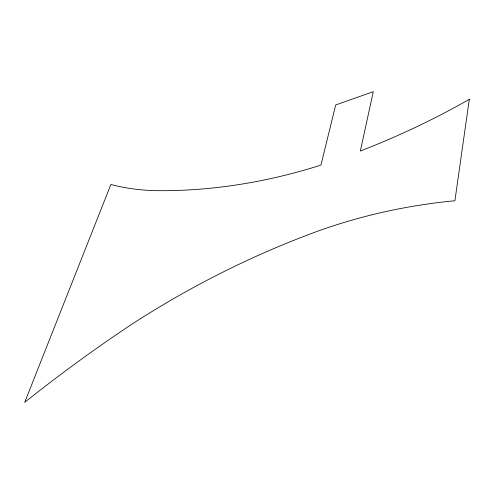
<?xml version="1.0" encoding="UTF-8"?>
<svg xmlns="http://www.w3.org/2000/svg" width="494" height="494" viewBox="0 0 494 494"><rect width="100%" height="100%" fill="white"/><g stroke="black" fill="none" stroke-linecap="round" stroke-linejoin="round"><path stroke-width="0.74" d="M469.3 99.3L454.906 200.749A1021.394 744.73 64.5 0 0 320.056 230.334C254.534 254.132 192.012 285.427 133.423 323.187C96.027 347.937 59.799 374.409 24.7 402.326L110.891 184.466A179.68 124.383 -19.2 0 0 159.803 190.69A344.726 215.6 -16.3 0 0 320.958 165.082L335.704 104.963L373.285 91.674L360.336 151.022A490.307 278.999 -17.1 0 0 469.3 99.3"/></g></svg>
